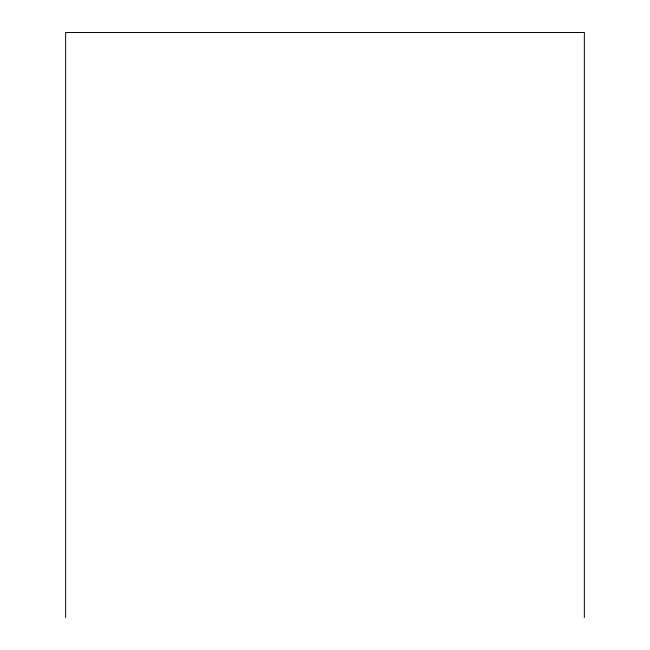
<?xml version="1.0" encoding="UTF-8"?>
<svg xmlns="http://www.w3.org/2000/svg" width="650" height="650" viewBox="0 0 650 650"><rect width="100%" height="100%" fill="white"/><g stroke="black" fill="none" stroke-linecap="round" stroke-linejoin="round"><path stroke-width="0.97" d="M584.35 617.5L584.35 32.5L65.65 32.5L65.65 617.5"/></g></svg>
